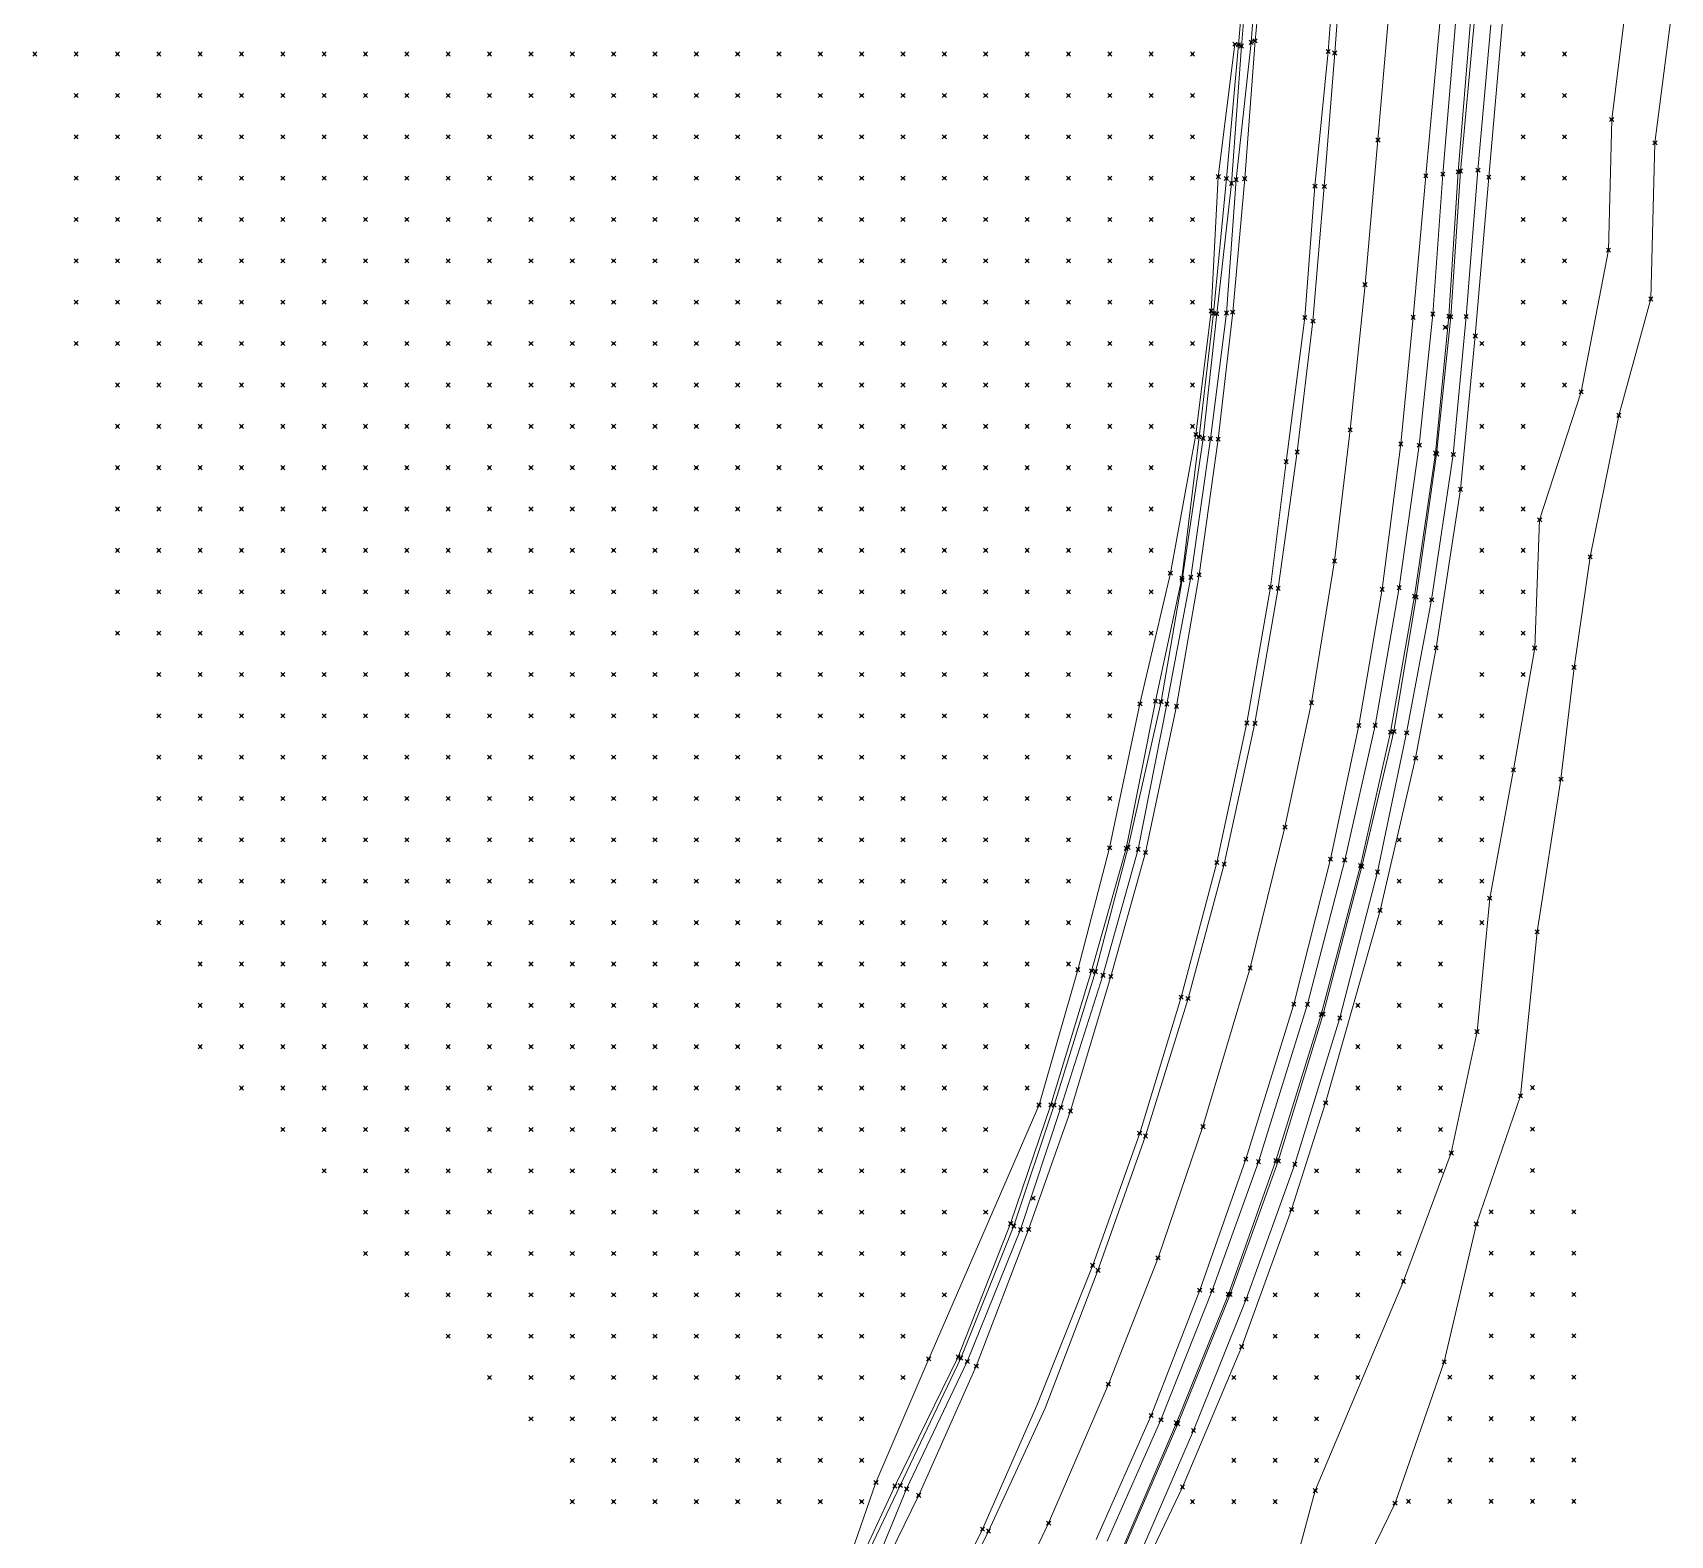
# Model space of a CAD drawing. Header units: metres. Extents: x 441556 to 446409, y 432338 to 461058.
# Drawn here: x 441638.9 to 441757.7, y 452619.6 to 452728.5 of the extents above; entities that cross this region are included whole.
import ezdxf

# ---------------------------------------------------------------- set-up
doc = ezdxf.new("R2010")
doc.units = ezdxf.units.M
doc.header["$MEASUREMENT"] = 0
doc.header["$PDMODE"] = 35
doc.header["$PDSIZE"] = 0.15
for name, color, linetype, lineweight in [('DTM-BRE-RevN_GRP_ CAROSABIL', 2, 'Continuous', 0), ('DTM-BRE-RevN_GRP_ACOSTAMENT', 2, 'Continuous', 0), ('DTM-BRE-RevN_GRP_AX', 2, 'Continuous', 0), ('DTM-BRE-RevN_GRP_PARAPET METALIC', 2, 'Continuous', 0), ('DTM-BRE-RevN_GRP_PARAPET NEW JERSEY', 2, 'Continuous', 0), ('DTM-BRE-RevN_GRP_SANT BETON JOS', 2, 'Continuous', 0), ('DTM-BRE-RevN_GRP_SANT BETON SUS', 2, 'Continuous', 0), ('DTM-BRE-RevN_GRP_TALUZ JOS', 2, 'Continuous', 0), ('DTM-BRE-RevN_GRP_TALUZ SUS', 2, 'Continuous', 0), ('DTM-BRE-RevN_GRP_ZID SPRIJIN JOS', 2, 'Continuous', 0), ('DTM-BRE-RevN_GRP_ZID SPRIJIN SUS', 2, 'Continuous', 0), ('DTM-BRE-RevN_YP_RevL', 1, 'Continuous', 0), ('DTM-NOK-RevN_bathymetry', 6, 'Continuous', 0), ('DTM-NOK-RevN_LIDAR_co_lidar', 91, 'Continuous', 0), ('DTM-NOK-RevN_RTK', 32, 'Continuous', 0)]:
    doc.layers.add(name, color=color, linetype=linetype, lineweight=lineweight)

msp = doc.modelspace()

# ---------------------------------------------------------------- linework, layer by layer
at = {"layer": 'DTM-BRE-RevN_GRP_ CAROSABIL'}
for p, q in [((441728.653, 452738.415, 359.216), (441727.601, 452727.947, 359.159)), ((441739.99, 452718.157, 359.508), (441741.054, 452729.756, 359.475)), ((441727.601, 452727.947, 359.159), (441726.851, 452717.953, 359.238)), ((441726.851, 452717.953, 359.238), (441725.983, 452708.272, 359.221)), ((441739.069, 452707.894, 359.552), (441739.99, 452718.157, 359.508)), ((441725.983, 452708.272, 359.221), (441724.927, 452699.067, 359.258)), ((441738.18, 452698.71, 359.552), (441739.069, 452707.894, 359.552)), ((441724.927, 452699.067, 359.258), (441723.549, 452689.222, 359.254)), ((441736.825, 452688.175, 359.586), (441738.18, 452698.71, 359.552)), ((441723.549, 452689.222, 359.254), (441721.898, 452679.689, 359.257)), ((441735.131, 452678.302, 359.555), (441736.825, 452688.175, 359.586)), ((441721.898, 452679.689, 359.257), (441719.663, 452669.088, 359.252)), ((441733.084, 452668.605, 359.564), (441735.131, 452678.302, 359.555)), ((441719.663, 452669.088, 359.252), (441717.147, 452660.098, 359.245)), ((441730.419, 452658.087, 359.622), (441733.084, 452668.605, 359.564)), ((441717.147, 452660.098, 359.245), (441714.222, 452650.344, 359.25)), ((441726.936, 452646.84, 359.545), (441730.419, 452658.087, 359.622)), ((441714.222, 452650.344, 359.25), (441711.179, 452641.751, 359.259)), ((441723.589, 452637.341, 359.547), (441726.936, 452646.84, 359.545)), ((441711.179, 452641.751, 359.259), (441707.381, 452631.831, 359.258)), ((441720.063, 452628.259, 359.603), (441723.589, 452637.341, 359.547)), ((441707.381, 452631.831, 359.258), (441703.202, 452622.471, 359.294)), ((441716.083, 452619.271, 359.569), (441720.063, 452628.259, 359.603)), ((441703.202, 452622.471, 359.294), (441698.784, 452613.448, 359.229))]:
    msp.add_line(p, q, dxfattribs=at)
at = {"layer": 'DTM-BRE-RevN_GRP_ACOSTAMENT'}
for p, q in [((441742.346, 452718.442, 359.585), (441743.241, 452729.37, 359.569)), ((441741.664, 452707.983, 359.6), (441742.346, 452718.442, 359.585)), ((441740.705, 452698.053, 359.578), (441741.664, 452707.983, 359.6)), ((441739.177, 452687.675, 359.6), (441740.705, 452698.053, 359.578)), ((441737.434, 452677.815, 359.604), (441739.177, 452687.675, 359.6)), ((441735.257, 452668.136, 359.619), (441737.434, 452677.815, 359.604)), ((441732.402, 452657.341, 359.621), (441735.257, 452668.136, 359.619)), ((441729.12, 452646.751, 359.627), (441732.402, 452657.341, 359.621)), ((441725.67, 452637.053, 359.602), (441729.12, 452646.751, 359.627)), ((441721.896, 452627.736, 359.584), (441725.67, 452637.053, 359.602)), ((441717.941, 452618.493, 359.583), (441721.896, 452627.736, 359.584))]:
    msp.add_line(p, q, dxfattribs=at)
at = {"layer": 'DTM-BRE-RevN_GRP_AX'}
for p, q in [((441737.37, 452730.83, 359.384), (441736.523, 452720.758, 359.431)), ((441736.523, 452720.758, 359.431), (441735.58, 452710.267, 359.41)), ((441735.58, 452710.267, 359.41), (441734.51, 452699.737, 359.447)), ((441734.51, 452699.737, 359.447), (441733.366, 452690.225, 359.463)), ((441733.366, 452690.225, 359.463), (441731.696, 452679.952, 359.505)), ((441731.696, 452679.952, 359.505), (441729.772, 452670.922, 359.518)), ((441729.772, 452670.922, 359.518), (441727.253, 452660.711, 359.5)), ((441727.253, 452660.711, 359.5), (441723.827, 452649.206, 359.499)), ((441723.827, 452649.206, 359.499), (441720.563, 452639.687, 359.456)), ((441720.563, 452639.687, 359.456), (441716.962, 452630.523, 359.463)), ((441716.962, 452630.523, 359.463), (441712.626, 452620.453, 359.437)), ((441712.626, 452620.453, 359.437), (441708.704, 452612.276, 359.436))]:
    msp.add_line(p, q, dxfattribs=at)
at = {"layer": 'DTM-BRE-RevN_GRP_PARAPET METALIC'}
for p, q in [((441741.228, 452718.278, 359.54), (441742.193, 452729.776, 359.515)), ((441740.5, 452708.137, 359.543), (441741.228, 452718.278, 359.54)), ((441739.521, 452698.63, 359.554), (441740.5, 452708.137, 359.543)), ((441738.053, 452688.293, 359.593), (441739.521, 452698.63, 359.554)), ((441736.324, 452678.305, 359.568), (441738.053, 452688.293, 359.593)), ((441734.106, 452668.537, 359.584), (441736.324, 452678.305, 359.568)), ((441731.414, 452658.078, 359.643), (441734.106, 452668.537, 359.584)), ((441727.86, 452646.662, 359.587), (441731.414, 452658.078, 359.643)), ((441724.489, 452637.32, 359.547), (441727.86, 452646.662, 359.587)), ((441720.779, 452627.95, 359.594), (441724.489, 452637.32, 359.547)), ((441716.867, 452619.139, 359.561), (441720.779, 452627.95, 359.594))]:
    msp.add_line(p, q, dxfattribs=at)
at = {"layer": 'DTM-BRE-RevN_GRP_PARAPET NEW JERSEY'}
for p, q in [((441733.662, 452736.909, 359.354), (441732.909, 452727.178, 359.362)), ((441733.382, 452727.069, 359.354), (441734.091, 452736.802, 359.37)), ((441732.909, 452727.178, 359.362), (441731.951, 452717.405, 359.36)), ((441732.627, 452717.387, 359.397), (441733.382, 452727.069, 359.354)), ((441731.951, 452717.405, 359.36), (441731.217, 452707.886, 359.241)), ((441731.807, 452707.614, 359.276), (441732.627, 452717.387, 359.397)), ((441731.217, 452707.886, 359.241), (441729.856, 452697.428, 359.221)), ((441730.657, 452698.132, 359.458), (441731.807, 452707.614, 359.276)), ((441729.856, 452697.428, 359.221), (441728.735, 452688.331, 359.405)), ((441729.286, 452688.245, 359.433), (441730.657, 452698.132, 359.458)), ((441728.735, 452688.331, 359.405), (441727.007, 452678.48, 359.428)), ((441727.597, 452678.454, 359.419), (441729.286, 452688.245, 359.433)), ((441727.007, 452678.48, 359.428), (441724.837, 452668.355, 359.416)), ((441725.361, 452668.242, 359.413), (441727.597, 452678.454, 359.419)), ((441724.837, 452668.355, 359.416), (441722.246, 452658.596, 359.363)), ((441722.744, 452658.503, 359.409), (441725.361, 452668.242, 359.413)), ((441722.246, 452658.596, 359.363), (441719.234, 452648.738, 359.366)), ((441719.66, 452648.531, 359.387), (441722.744, 452658.503, 359.409)), ((441719.234, 452648.738, 359.366), (441715.823, 452639.15, 359.396)), ((441716.208, 452638.782, 359.297), (441719.66, 452648.531, 359.387)), ((441707.834, 452620.021, 359.582), (441703.214, 452610.677, 359.35)), ((441703.641, 452610.434, 359.358), (441708.26, 452619.878, 359.447))]:
    msp.add_line(p, q, dxfattribs=at)
at = {"layer": 'DTM-BRE-RevN_GRP_SANT BETON JOS'}
for p, q in [((441727.559, 452738.42, 358.858), (441726.61, 452727.572, 358.898)), ((441726.61, 452727.572, 358.898), (441725.896, 452717.608, 358.96)), ((441725.896, 452717.608, 358.96), (441724.823, 452708.15, 358.966)), ((441724.823, 452708.15, 358.966), (441723.842, 452699.118, 358.933)), ((441723.842, 452699.118, 358.933), (441722.314, 452688.861, 358.899)), ((441722.314, 452688.861, 358.899), (441720.782, 452680.026, 358.963)), ((441720.782, 452680.026, 358.963), (441718.395, 452669.465, 358.965)), ((441718.395, 452669.465, 358.965), (441716.035, 452660.444, 358.967)), ((441716.035, 452660.444, 358.967), (441713.029, 452650.767, 358.978)), ((441713.029, 452650.767, 358.978), (441710.109, 452642, 359.016)), ((441710.109, 452642, 359.016), (441706.253, 452632.425, 359.013)), ((441706.253, 452632.425, 359.013), (441701.865, 452623.18, 359.007)), ((441701.865, 452623.18, 359.007), (441697.27, 452613.586, 358.926))]:
    msp.add_line(p, q, dxfattribs=at)
at = {"layer": 'DTM-BRE-RevN_GRP_SANT BETON SUS'}
for p, q in [((441726.398, 452727.663, 359.04), (441727.379, 452738.576, 359.01)), ((441727.316, 452727.833, 359.127), (441728.164, 452738.507, 359.113)), ((441725.524, 452717.958, 359.046), (441726.398, 452727.663, 359.04)), ((441726.235, 452717.879, 359.102), (441727.316, 452727.833, 359.127)), ((441724.584, 452708.2, 359.151), (441725.524, 452717.958, 359.046)), ((441725.531, 452708.208, 359.112), (441726.235, 452717.879, 359.102)), ((441723.539, 452699.228, 359.109), (441724.584, 452708.2, 359.151)), ((441724.361, 452699.093, 359.183), (441725.531, 452708.208, 359.112)), ((441722.296, 452688.974, 359.06), (441723.539, 452699.228, 359.109)), ((441722.938, 452689.041, 359.081), (441724.361, 452699.093, 359.183)), ((441720.384, 452680.056, 359.09), (441722.296, 452688.974, 359.06)), ((441721.207, 452679.854, 359.099), (441722.938, 452689.041, 359.081)), ((441718.254, 452669.385, 359.056), (441720.384, 452680.056, 359.09)), ((441719.12, 452669.319, 359.126), (441721.207, 452679.854, 359.099)), ((441715.75, 452660.498, 359.025), (441718.254, 452669.385, 359.056)), ((441716.571, 452660.176, 359.119), (441719.12, 452669.319, 359.126)), ((441712.791, 452650.784, 359.085), (441715.75, 452660.498, 359.025)), ((441713.521, 452650.589, 359.107), (441716.571, 452660.176, 359.119)), ((441709.87, 452642.173, 359.072), (441712.791, 452650.784, 359.085)), ((441710.597, 452641.739, 359.114), (441713.521, 452650.589, 359.107)), ((441706.067, 452632.503, 359.116), (441709.87, 452642.173, 359.072)), ((441706.729, 452632.172, 359.136), (441710.597, 452641.739, 359.114)), ((441701.465, 452623.142, 359.142), (441706.067, 452632.503, 359.116)), ((441702.325, 452622.928, 359.157), (441706.729, 452632.172, 359.136)), ((441697.175, 452613.929, 359.089), (441701.465, 452623.142, 359.142)), ((441698.427, 452613.464, 359.162), (441702.325, 452622.928, 359.157))]:
    msp.add_line(p, q, dxfattribs=at)
at = {"layer": 'DTM-BRE-RevN_GRP_TALUZ JOS'}
for p, q in [((441756.614, 452720.55, 352.136), (441757.725, 452729.151, 351.974)), ((441726.146, 452727.702, 359.1), (441724.935, 452718.093, 359.231)), ((441756.312, 452709.225, 352.233), (441756.614, 452720.55, 352.136)), ((441724.935, 452718.093, 359.231), (441724.414, 452708.353, 359.187)), ((441753.993, 452700.788, 352.056), (441756.312, 452709.225, 352.233)), ((441724.414, 452708.353, 359.187), (441723.308, 452699.399, 359.262)), ((441751.917, 452690.533, 352.124), (441753.993, 452700.788, 352.056)), ((441723.308, 452699.399, 359.262), (441721.458, 452689.348, 359.288)), ((441750.745, 452682.511, 352.19), (441751.917, 452690.533, 352.124)), ((441721.458, 452689.348, 359.288), (441719.252, 452679.87, 359.191)), ((441749.796, 452674.398, 352.032), (441750.745, 452682.511, 352.19)), ((441719.252, 452679.87, 359.191), (441717.053, 452669.428, 359.281)), ((441748.066, 452663.339, 352.155), (441749.796, 452674.398, 352.032)), ((441717.053, 452669.428, 359.281), (441714.752, 452660.588, 359.3)), ((441746.86, 452651.439, 352.122), (441748.066, 452663.339, 352.155)), ((441714.752, 452660.588, 359.3), (441711.931, 452650.776, 359.114)), ((441711.931, 452650.776, 359.114), (441703.926, 452632.363, 359.113)), ((441743.66, 452642.149, 352.158), (441746.86, 452651.439, 352.122)), ((441741.32, 452632.143, 352.07), (441743.66, 452642.149, 352.158)), ((441703.926, 452632.363, 359.113), (441700.104, 452623.401, 359.25)), ((441737.759, 452621.896, 352.065), (441741.32, 452632.143, 352.07)), ((441700.104, 452623.401, 359.25), (441696.715, 452613.723, 359.07)), ((441733.164, 452612.488, 352.065), (441737.759, 452621.896, 352.065))]:
    msp.add_line(p, q, dxfattribs=at)
at = {"layer": 'DTM-BRE-RevN_GRP_TALUZ SUS'}
for p, q in [((441753.477, 452722.246, 354.398), (441754.609, 452731.313, 354.83)), ((441753.246, 452712.76, 354.71), (441753.477, 452722.246, 354.398)), ((441751.262, 452702.496, 354.81), (441753.246, 452712.76, 354.71)), ((441748.251, 452693.215, 354.944), (441751.262, 452702.496, 354.81)), ((441747.89, 452683.918, 355.003), (441748.251, 452693.215, 354.944)), ((441746.348, 452675.086, 355.02), (441747.89, 452683.918, 355.003)), ((441744.629, 452665.776, 355.033), (441746.348, 452675.086, 355.02)), ((441743.707, 452656.093, 354.924), (441744.629, 452665.776, 355.033)), ((441741.842, 452647.294, 354.923), (441743.707, 452656.093, 354.924)), ((441738.368, 452637.992, 354.972), (441741.842, 452647.294, 354.923)), ((441731.973, 452622.807, 354.929), (441738.368, 452637.992, 354.972)), ((441729.297, 452612.9, 354.85), (441731.973, 452622.807, 354.929))]:
    msp.add_line(p, q, dxfattribs=at)
at = {"layer": 'DTM-BRE-RevN_GRP_ZID SPRIJIN JOS'}
for p, q in [((441744.566, 452718.059, 355.102), (441745.604, 452729.931, 355.081)), ((441743.582, 452706.544, 355.195), (441744.566, 452718.059, 355.102)), ((441742.514, 452695.421, 355.299), (441743.582, 452706.544, 355.195)), ((441740.743, 452683.928, 355.267), (441742.514, 452695.421, 355.299)), ((441739.254, 452675.932, 355.303), (441740.743, 452683.928, 355.267)), ((441736.67, 452664.887, 355.311), (441739.254, 452675.932, 355.303)), ((441732.726, 452650.935, 355.268), (441736.67, 452664.887, 355.311)), ((441730.259, 452643.198, 355.275), (441732.726, 452650.935, 355.268)), ((441726.635, 452633.253, 355.243), (441730.259, 452643.198, 355.275)), ((441722.338, 452623.068, 355.28), (441726.635, 452633.253, 355.243)), ((441716.773, 452611.419, 355.291), (441722.338, 452623.068, 355.28))]:
    msp.add_line(p, q, dxfattribs=at)
at = {"layer": 'DTM-BRE-RevN_GRP_ZID SPRIJIN SUS'}
for p, q in [((441742.512, 452718.507, 359.353), (441743.509, 452729.236, 359.264)), ((441744.702, 452729.117, 359.288), (441743.777, 452718.561, 359.353)), ((441741.811, 452707.934, 359.43), (441742.512, 452718.507, 359.353)), ((441743.777, 452718.561, 359.353), (441742.921, 452707.955, 359.426)), ((441740.777, 452697.98, 359.472), (441741.811, 452707.934, 359.43)), ((441742.921, 452707.955, 359.426), (441741.985, 452697.951, 359.471)), ((441739.296, 452687.598, 359.498), (441740.777, 452697.98, 359.472)), ((441741.985, 452697.951, 359.471), (441740.416, 452687.415, 359.511)), ((441737.679, 452677.857, 359.534), (441739.296, 452687.598, 359.498)), ((441740.416, 452687.415, 359.511), (441738.601, 452677.757, 359.527)), ((441735.346, 452668.067, 359.501), (441737.679, 452677.857, 359.534)), ((441738.601, 452677.757, 359.527), (441736.487, 452667.676, 359.519)), ((441732.534, 452657.362, 359.531), (441735.346, 452668.067, 359.501)), ((441736.487, 452667.676, 359.519), (441733.754, 452657.084, 359.519)), ((441729.292, 452646.698, 359.521), (441732.534, 452657.362, 359.531)), ((441733.754, 452657.084, 359.519), (441730.488, 452646.473, 359.524)), ((441725.794, 452637.034, 359.521), (441729.292, 452646.698, 359.521)), ((441730.488, 452646.473, 359.524), (441726.961, 452636.689, 359.517)), ((441722.004, 452627.663, 359.499), (441725.794, 452637.034, 359.521)), ((441726.961, 452636.689, 359.517), (441723.14, 452627.165, 359.497)), ((441718.032, 452618.49, 359.487), (441722.004, 452627.663, 359.499)), ((441723.14, 452627.165, 359.497), (441719.122, 452617.886, 359.479))]:
    msp.add_line(p, q, dxfattribs=at)
at = {"layer": 'DTM-BRE-RevN_YP_RevL'}
for p, q in [((441715.823, 452639.15, 359.396), (441711.766, 452628.973, 359.494)), ((441712.388, 452628.782, 359.375), (441716.208, 452638.782, 359.297)), ((441711.766, 452628.973, 359.494), (441707.834, 452620.021, 359.582)), ((441708.26, 452619.878, 359.447), (441712.388, 452628.782, 359.375))]:
    msp.add_line(p, q, dxfattribs=at)
at = {"layer": 'DTM-NOK-RevN_bathymetry'}
for p in [(441747.731, 452652.027, 352.492), (441747.731, 452649.028, 352.309), (441747.731, 452646.028, 352.114), (441744.731, 452643.029, 352.451), (441747.731, 452643.029, 351.885), (441750.73, 452643.029, 351.234), (441744.731, 452640.03, 352.23), (441747.731, 452640.03, 351.652), (441750.73, 452640.03, 351.002), (441744.731, 452637.03, 351.952), (441747.731, 452637.03, 351.384), (441750.73, 452637.03, 350.777), (441744.731, 452634.031, 351.758), (441747.731, 452634.031, 351.064), (441750.73, 452634.031, 350.398), (441741.732, 452631.032, 352.326), (441744.731, 452631.032, 351.548), (441747.731, 452631.032, 350.832), (441750.73, 452631.032, 350.255), (441741.732, 452628.032, 351.676), (441744.731, 452628.032, 351.133), (441747.731, 452628.032, 350.598), (441750.73, 452628.032, 350.216), (441741.732, 452625.033, 351.402), (441744.731, 452625.033, 350.888), (441747.731, 452625.033, 350.434), (441750.73, 452625.033, 350.181), (441738.732, 452622.034, 351.738), (441741.732, 452622.034, 351.165), (441744.731, 452622.034, 350.651), (441747.731, 452622.034, 350.291), (441750.73, 452622.034, 350.025)]:
    msp.add_point(p, dxfattribs=at)
at = {"layer": 'DTM-NOK-RevN_LIDAR_co_lidar'}
for p in [(441639.079, 452726.988, 449.996), (441642.079, 452726.988, 447.144), (441645.078, 452726.988, 444.208), (441648.078, 452726.988, 441.384), (441651.077, 452726.988, 438.572), (441654.076, 452726.988, 435.523), (441657.076, 452726.988, 432.398), (441660.075, 452726.988, 429.629), (441663.074, 452726.988, 426.857), (441666.074, 452726.988, 424.159), (441669.073, 452726.988, 422.014), (441672.072, 452726.988, 419.344), (441675.072, 452726.988, 415.341), (441678.071, 452726.988, 411.075), (441681.07, 452726.988, 408.886), (441684.07, 452726.988, 405.855), (441687.069, 452726.988, 402.547), (441690.068, 452726.988, 399.675), (441693.068, 452726.988, 396.808), (441696.067, 452726.988, 393.394), (441699.066, 452726.988, 389.997), (441702.066, 452726.988, 387.098), (441705.065, 452726.988, 384.145), (441708.064, 452726.988, 381.04), (441711.064, 452726.988, 377.758), (441714.063, 452726.988, 374.073), (441717.062, 452726.988, 370.324), (441720.062, 452726.988, 366.793), (441723.061, 452726.988, 362.905), (441747.056, 452726.988, 355.209), (441750.055, 452726.988, 354.829), (441642.079, 452723.989, 447.021), (441645.078, 452723.989, 444.124), (441648.078, 452723.989, 441.347), (441651.077, 452723.989, 438.698), (441654.076, 452723.989, 436.247), (441657.076, 452723.989, 433.586), (441660.075, 452723.989, 430.855), (441663.074, 452723.989, 427.989), (441666.074, 452723.989, 425.322), (441669.073, 452723.989, 423.236), (441672.072, 452723.989, 420.385), (441675.072, 452723.989, 416.374), (441678.071, 452723.989, 412.228), (441681.07, 452723.989, 409.735), (441684.07, 452723.989, 406.924), (441687.069, 452723.989, 403.488), (441690.068, 452723.989, 400.708), (441693.068, 452723.989, 397.569), (441696.067, 452723.989, 393.787), (441699.066, 452723.989, 390.142), (441702.066, 452723.989, 386.939), (441705.065, 452723.989, 384.063), (441708.064, 452723.989, 381.349), (441711.064, 452723.989, 378.563), (441714.063, 452723.989, 375.262), (441717.062, 452723.989, 371.914), (441720.062, 452723.989, 367.996), (441723.061, 452723.989, 362.843), (441747.056, 452723.989, 355.114), (441750.055, 452723.989, 354.828), (441642.079, 452720.989, 446.948), (441645.078, 452720.989, 443.714), (441648.078, 452720.989, 440.952), (441651.077, 452720.989, 438.529), (441654.076, 452720.989, 436.217), (441657.076, 452720.989, 433.95), (441660.075, 452720.989, 431.032), (441663.074, 452720.989, 428.025), (441666.074, 452720.989, 425.84), (441669.073, 452720.989, 423.552), (441672.072, 452720.989, 420.945), (441675.072, 452720.989, 418.273), (441678.071, 452720.989, 413.809), (441681.07, 452720.989, 410.691), (441684.07, 452720.989, 408.231), (441687.069, 452720.989, 404.887), (441690.068, 452720.989, 402.01), (441693.068, 452720.989, 398.366), (441696.067, 452720.989, 394.343), (441699.066, 452720.989, 390.786), (441702.066, 452720.989, 387.25), (441705.065, 452720.989, 384.272), (441708.064, 452720.989, 381.314), (441711.064, 452720.989, 378.772), (441714.063, 452720.989, 375.987), (441717.062, 452720.989, 373.11), (441720.062, 452720.989, 369.166), (441723.061, 452720.989, 363.312), (441747.056, 452720.989, 355.078), (441750.055, 452720.989, 354.851), (441642.079, 452717.99, 446.651), (441645.078, 452717.99, 443.119), (441648.078, 452717.99, 440.365), (441651.077, 452717.99, 437.982), (441654.076, 452717.99, 435.575), (441657.076, 452717.99, 432.88), (441660.075, 452717.99, 429.699), (441663.074, 452717.99, 427.162), (441666.074, 452717.99, 425.53), (441669.073, 452717.99, 423.223), (441672.072, 452717.99, 420.693), (441675.072, 452717.99, 418.613), (441678.071, 452717.99, 414.405), (441681.07, 452717.99, 411.365), (441684.07, 452717.99, 409.099), (441687.069, 452717.99, 406.192), (441690.068, 452717.99, 402.873), (441693.068, 452717.99, 399.275), (441696.067, 452717.99, 395.35), (441699.066, 452717.99, 391.886), (441702.066, 452717.99, 388.132), (441705.065, 452717.99, 384.863), (441708.064, 452717.99, 381.464), (441711.064, 452717.99, 378.887), (441714.063, 452717.99, 376.159), (441717.062, 452717.99, 373.157), (441720.062, 452717.99, 369.524), (441723.061, 452717.99, 363.662), (441747.056, 452717.99, 355.074), (441750.055, 452717.99, 354.865), (441642.079, 452714.991, 445.715), (441645.078, 452714.991, 442.628), (441648.078, 452714.991, 439.768), (441651.077, 452714.991, 437.088), (441654.076, 452714.991, 434.586), (441657.076, 452714.991, 431.596), (441660.075, 452714.991, 428.572), (441663.074, 452714.991, 426.422), (441666.074, 452714.991, 424.787), (441669.073, 452714.991, 422.546), (441672.072, 452714.991, 419.985), (441675.072, 452714.991, 417.954), (441678.071, 452714.991, 413.792), (441681.07, 452714.991, 410.911), (441684.07, 452714.991, 408.766), (441687.069, 452714.991, 406.009), (441690.068, 452714.991, 403.075), (441693.068, 452714.991, 400.198), (441696.067, 452714.991, 396.68), (441699.066, 452714.991, 392.885), (441702.066, 452714.991, 389.482), (441705.065, 452714.991, 385.669), (441708.064, 452714.991, 382.295), (441711.064, 452714.991, 379.76), (441714.063, 452714.991, 376.906), (441717.062, 452714.991, 374.01), (441720.062, 452714.991, 370.648), (441723.061, 452714.991, 364.174), (441747.056, 452714.991, 355.084), (441750.055, 452714.991, 354.896), (441642.079, 452711.991, 444.723), (441645.078, 452711.991, 442.163), (441648.078, 452711.991, 439.099), (441651.077, 452711.991, 435.956), (441654.076, 452711.991, 433.606), (441657.076, 452711.991, 431.1), (441660.075, 452711.991, 428.336), (441663.074, 452711.991, 426.122), (441666.074, 452711.991, 423.701), (441669.073, 452711.991, 420.73), (441672.072, 452711.991, 418.175), (441675.072, 452711.991, 415.621), (441678.071, 452711.991, 413.243), (441681.07, 452711.991, 410.085), (441684.07, 452711.991, 407.611), (441687.069, 452711.991, 405.388), (441690.068, 452711.991, 402.494), (441693.068, 452711.991, 399.68), (441696.067, 452711.991, 396.999), (441699.066, 452711.991, 393.781), (441702.066, 452711.991, 390.365), (441705.065, 452711.991, 386.83), (441708.064, 452711.991, 383.486), (441711.064, 452711.991, 380.793), (441714.063, 452711.991, 377.955), (441717.062, 452711.991, 375.152), (441720.062, 452711.991, 372.202), (441723.061, 452711.991, 365.061), (441747.056, 452711.991, 355.049), (441750.055, 452711.991, 354.91), (441642.079, 452708.992, 444.276), (441645.078, 452708.992, 441.302), (441648.078, 452708.992, 438.398), (441651.077, 452708.992, 435.344), (441654.076, 452708.992, 432.537), (441657.076, 452708.992, 430.061), (441660.075, 452708.992, 427.324), (441663.074, 452708.992, 424.961), (441666.074, 452708.992, 422.67), (441669.073, 452708.992, 419.814), (441672.072, 452708.992, 417.546), (441675.072, 452708.992, 414.783), (441678.071, 452708.992, 411.962), (441681.07, 452708.992, 409.023), (441684.07, 452708.992, 406.517), (441687.069, 452708.992, 404.229), (441690.068, 452708.992, 401.46), (441693.068, 452708.992, 398.405), (441696.067, 452708.992, 395.768), (441699.066, 452708.992, 393.455), (441702.066, 452708.992, 390.373), (441705.065, 452708.992, 386.875), (441708.064, 452708.992, 384.104), (441711.064, 452708.992, 381.575), (441714.063, 452708.992, 378.793), (441717.062, 452708.992, 375.912), (441720.062, 452708.992, 372.805), (441723.061, 452708.992, 365.289), (441747.056, 452708.992, 355.062), (441750.055, 452708.992, 354.925), (441642.079, 452705.992, 444.707), (441645.078, 452705.992, 441.025), (441648.078, 452705.992, 438.062), (441651.077, 452705.992, 434.967), (441654.076, 452705.992, 432.005), (441657.076, 452705.992, 429.721), (441660.075, 452705.992, 427.239), (441663.074, 452705.992, 424.552), (441666.074, 452705.992, 421.74), (441669.073, 452705.992, 419.061), (441672.072, 452705.992, 417.093), (441675.072, 452705.992, 413.901), (441678.071, 452705.992, 411.396), (441681.07, 452705.992, 408.947), (441684.07, 452705.992, 405.617), (441687.069, 452705.992, 403.108), (441690.068, 452705.992, 400.25), (441693.068, 452705.992, 397.501), (441696.067, 452705.992, 394.72), (441699.066, 452705.992, 392.499), (441702.066, 452705.992, 389.525), (441705.065, 452705.992, 386.408), (441708.064, 452705.992, 383.521), (441711.064, 452705.992, 381.007), (441714.063, 452705.992, 378.353), (441717.062, 452705.992, 375.46), (441720.062, 452705.992, 371.367), (441723.061, 452705.992, 364.056), (441744.057, 452705.992, 355.649), (441747.056, 452705.992, 355.09), (441750.055, 452705.992, 354.947), (441645.078, 452702.993, 441.255), (441648.078, 452702.993, 437.943), (441651.077, 452702.993, 434.678), (441654.076, 452702.993, 431.6), (441657.076, 452702.993, 429.293), (441660.075, 452702.993, 426.916), (441663.074, 452702.993, 424.447), (441666.074, 452702.993, 421.783), (441669.073, 452702.993, 418.821), (441672.072, 452702.993, 416.621), (441675.072, 452702.993, 413.837), (441678.071, 452702.993, 411.925), (441681.07, 452702.993, 409.07), (441684.07, 452702.993, 404.939), (441687.069, 452702.993, 402.202), (441690.068, 452702.993, 399.826), (441693.068, 452702.993, 396.537), (441696.067, 452702.993, 393.546), (441699.066, 452702.993, 390.861), (441702.066, 452702.993, 388.367), (441705.065, 452702.993, 385.612), (441708.064, 452702.993, 382.728), (441711.064, 452702.993, 380.007), (441714.063, 452702.993, 377.527), (441717.062, 452702.993, 374.884), (441720.062, 452702.993, 369.943), (441723.061, 452702.993, 363.037), (441744.057, 452702.993, 355.688), (441747.056, 452702.993, 355.085), (441750.055, 452702.993, 354.927), (441645.078, 452699.994, 442.95), (441648.078, 452699.994, 439.042), (441651.077, 452699.994, 435.132), (441654.076, 452699.994, 431.877), (441657.076, 452699.994, 429.707), (441660.075, 452699.994, 427.224), (441663.074, 452699.994, 424.291), (441666.074, 452699.994, 422.059), (441669.073, 452699.994, 419.952), (441672.072, 452699.994, 417.111), (441675.072, 452699.994, 414.018), (441678.071, 452699.994, 412.107), (441681.07, 452699.994, 408.878), (441684.07, 452699.994, 404.644), (441687.069, 452699.994, 402.083), (441690.068, 452699.994, 399.327), (441693.068, 452699.994, 396.644), (441696.067, 452699.994, 393.362), (441699.066, 452699.994, 390.224), (441702.066, 452699.994, 387.703), (441705.065, 452699.994, 384.762), (441708.064, 452699.994, 381.847), (441711.064, 452699.994, 378.77), (441714.063, 452699.994, 375.987), (441717.062, 452699.994, 373.339), (441720.062, 452699.994, 367.015), (441723.061, 452699.994, 361.028), (441744.057, 452699.994, 355.523), (441747.056, 452699.994, 355.109), (441645.078, 452696.994, 444.481), (441648.078, 452696.994, 440.103), (441651.077, 452696.994, 436.105), (441654.076, 452696.994, 432.86), (441657.076, 452696.994, 430.31), (441660.075, 452696.994, 427.826), (441663.074, 452696.994, 425.263), (441666.074, 452696.994, 423.095), (441669.073, 452696.994, 420.772), (441672.072, 452696.994, 417.795), (441675.072, 452696.994, 414.964), (441678.071, 452696.994, 412.357), (441681.07, 452696.994, 408.127), (441684.07, 452696.994, 404.803), (441687.069, 452696.994, 401.797), (441690.068, 452696.994, 399.141), (441693.068, 452696.994, 396.534), (441696.067, 452696.994, 393.107), (441699.066, 452696.994, 390.026), (441702.066, 452696.994, 387.05), (441705.065, 452696.994, 384.132), (441708.064, 452696.994, 381.274), (441711.064, 452696.994, 377.916), (441714.063, 452696.994, 374.623), (441717.062, 452696.994, 371.845), (441720.062, 452696.994, 366.56), (441744.057, 452696.994, 355.449), (441747.056, 452696.994, 355.098), (441645.078, 452693.995, 444.702), (441648.078, 452693.995, 441.092), (441651.077, 452693.995, 436.349), (441654.076, 452693.995, 433.311), (441657.076, 452693.995, 431.19), (441660.075, 452693.995, 428.947), (441663.074, 452693.995, 426.794), (441666.074, 452693.995, 424.212), (441669.073, 452693.995, 421.476), (441672.072, 452693.995, 418.656), (441675.072, 452693.995, 416.108), (441678.071, 452693.995, 413.324), (441681.07, 452693.995, 409.014), (441684.07, 452693.995, 405.883), (441687.069, 452693.995, 401.196), (441690.068, 452693.995, 399.168), (441693.068, 452693.995, 396.25), (441696.067, 452693.995, 393.126), (441699.066, 452693.995, 390.14), (441702.066, 452693.995, 387.088), (441705.065, 452693.995, 383.805), (441708.064, 452693.995, 380.883), (441711.064, 452693.995, 377.765), (441714.063, 452693.995, 374.581), (441717.062, 452693.995, 371.715), (441720.062, 452693.995, 365.398), (441744.057, 452693.995, 355.348), (441747.056, 452693.995, 354.987), (441645.078, 452690.996, 445.264), (441648.078, 452690.996, 440.803), (441651.077, 452690.996, 437.11), (441654.076, 452690.996, 434.292), (441657.076, 452690.996, 431.955), (441660.075, 452690.996, 430.091), (441663.074, 452690.996, 428.035), (441666.074, 452690.996, 425.504), (441669.073, 452690.996, 422.882), (441672.072, 452690.996, 419.811), (441675.072, 452690.996, 416.971), (441678.071, 452690.996, 413.159), (441681.07, 452690.996, 408.893), (441684.07, 452690.996, 405.693), (441687.069, 452690.996, 401.723), (441690.068, 452690.996, 398.734), (441693.068, 452690.996, 396.168), (441696.067, 452690.996, 392.747), (441699.066, 452690.996, 389.87), (441702.066, 452690.996, 386.927), (441705.065, 452690.996, 384.214), (441708.064, 452690.996, 381.37), (441711.064, 452690.996, 378.369), (441714.063, 452690.996, 375.293), (441717.062, 452690.996, 371.619), (441720.062, 452690.996, 364.201), (441744.057, 452690.996, 355.224), (441747.056, 452690.996, 354.865), (441645.078, 452687.996, 444.706), (441648.078, 452687.996, 440.933), (441651.077, 452687.996, 437.895), (441654.076, 452687.996, 435.061), (441657.076, 452687.996, 432.719), (441660.075, 452687.996, 430.541), (441663.074, 452687.996, 428.239), (441666.074, 452687.996, 425.935), (441669.073, 452687.996, 423.526), (441672.072, 452687.996, 420.926), (441675.072, 452687.996, 418.083), (441678.071, 452687.996, 414.461), (441681.07, 452687.996, 409.86), (441684.07, 452687.996, 407.08), (441687.069, 452687.996, 401.32), (441690.068, 452687.996, 398.893), (441693.068, 452687.996, 396.048), (441696.067, 452687.996, 392.491), (441699.066, 452687.996, 389.582), (441702.066, 452687.996, 386.9), (441705.065, 452687.996, 384.218), (441708.064, 452687.996, 381.538), (441711.064, 452687.996, 378.478), (441714.063, 452687.996, 375.418), (441717.062, 452687.996, 368.907), (441720.062, 452687.996, 362.051), (441744.057, 452687.996, 355.175), (441747.056, 452687.996, 354.837), (441645.078, 452684.997, 445.383), (441648.078, 452684.997, 440.959), (441651.077, 452684.997, 437.843), (441654.076, 452684.997, 435.506), (441657.076, 452684.997, 433.097), (441660.075, 452684.997, 429.829), (441663.074, 452684.997, 427.005), (441666.074, 452684.997, 425.942), (441669.073, 452684.997, 424.531), (441672.072, 452684.997, 421.207), (441675.072, 452684.997, 417.97), (441678.071, 452684.997, 414.787), (441681.07, 452684.997, 409.459), (441684.07, 452684.997, 406.181), (441687.069, 452684.997, 401.518), (441690.068, 452684.997, 398.911), (441693.068, 452684.997, 396.037), (441696.067, 452684.997, 392.336), (441699.066, 452684.997, 389.769), (441702.066, 452684.997, 386.576), (441705.065, 452684.997, 383.422), (441708.064, 452684.997, 380.559), (441711.064, 452684.997, 377.544), (441714.063, 452684.997, 374.104), (441717.062, 452684.997, 367.099), (441720.062, 452684.997, 361.124), (441744.057, 452684.997, 355.158), (441747.056, 452684.997, 354.845), (441648.078, 452681.998, 444.331), (441651.077, 452681.998, 439.396), (441654.076, 452681.998, 435.811), (441657.076, 452681.998, 433.549), (441660.075, 452681.998, 429.827), (441663.074, 452681.998, 426.536), (441666.074, 452681.998, 425.687), (441669.073, 452681.998, 424.765), (441672.072, 452681.998, 422.005), (441675.072, 452681.998, 418.074), (441678.071, 452681.998, 413.875), (441681.07, 452681.998, 408.766), (441684.07, 452681.998, 404.885), (441687.069, 452681.998, 401.389), (441690.068, 452681.998, 399.203), (441693.068, 452681.998, 394.087), (441696.067, 452681.998, 390.951), (441699.066, 452681.998, 389.277), (441702.066, 452681.998, 385.829), (441705.065, 452681.998, 382.895), (441708.064, 452681.998, 380.131), (441711.064, 452681.998, 376.647), (441714.063, 452681.998, 372.258), (441717.062, 452681.998, 365.122), (441744.057, 452681.998, 355.145), (441747.056, 452681.998, 354.818), (441648.078, 452678.998, 446.104), (441651.077, 452678.998, 441.538), (441654.076, 452678.998, 436.761), (441657.076, 452678.998, 432.206), (441660.075, 452678.998, 428.218), (441663.074, 452678.998, 426.097), (441666.074, 452678.998, 425.195), (441669.073, 452678.998, 424.231), (441672.072, 452678.998, 421.939), (441675.072, 452678.998, 417.157), (441678.071, 452678.998, 411.722), (441681.07, 452678.998, 408.207), (441684.07, 452678.998, 404.464), (441687.069, 452678.998, 401.02), (441690.068, 452678.998, 396.626), (441693.068, 452678.998, 393.208), (441696.067, 452678.998, 390.6), (441699.066, 452678.998, 389.232), (441702.066, 452678.998, 385.041), (441705.065, 452678.998, 382.552), (441708.064, 452678.998, 379.815), (441711.064, 452678.998, 374.866), (441714.063, 452678.998, 369.211), (441717.062, 452678.998, 362.959), (441741.057, 452678.998, 355.362), (441744.057, 452678.998, 355.115), (441648.078, 452675.999, 447.021), (441651.077, 452675.999, 444.546), (441654.076, 452675.999, 437.611), (441657.076, 452675.999, 430.793), (441660.075, 452675.999, 426.956), (441663.074, 452675.999, 425.414), (441666.074, 452675.999, 424.559), (441669.073, 452675.999, 422.462), (441672.072, 452675.999, 418.783), (441675.072, 452675.999, 413.221), (441678.071, 452675.999, 410.646), (441681.07, 452675.999, 409.759), (441684.07, 452675.999, 404.579), (441687.069, 452675.999, 401.922), (441690.068, 452675.999, 396.893), (441693.068, 452675.999, 392.448), (441696.067, 452675.999, 390.669), (441699.066, 452675.999, 387.934), (441702.066, 452675.999, 384.388), (441705.065, 452675.999, 382.066), (441708.064, 452675.999, 379.541), (441711.064, 452675.999, 373.232), (441714.063, 452675.999, 366.905), (441717.062, 452675.999, 361.698), (441741.057, 452675.999, 355.236), (441744.057, 452675.999, 355.037), (441648.078, 452673, 447.152), (441651.077, 452673, 444.126), (441654.076, 452673, 437.19), (441657.076, 452673, 428.396), (441660.075, 452673, 423.529), (441663.074, 452673, 422.885), (441666.074, 452673, 421.973), (441669.073, 452673, 419.197), (441672.072, 452673, 414.674), (441675.072, 452673, 411.253), (441678.071, 452673, 410.817), (441681.07, 452673, 410.213), (441684.07, 452673, 405.12), (441687.069, 452673, 402.121), (441690.068, 452673, 398.904), (441693.068, 452673, 393.566), (441696.067, 452673, 390.268), (441699.066, 452673, 387.085), (441702.066, 452673, 384.215), (441705.065, 452673, 381.55), (441708.064, 452673, 378.616), (441711.064, 452673, 372.361), (441714.063, 452673, 364.998), (441717.062, 452673, 360.559), (441741.057, 452673, 355.204), (441744.057, 452673, 354.957), (441648.078, 452670, 445.625), (441651.077, 452670, 440.635), (441654.076, 452670, 434.859), (441657.076, 452670, 426.165), (441660.075, 452670, 420.702), (441663.074, 452670, 420.365), (441666.074, 452670, 419.398), (441669.073, 452670, 416.805), (441672.072, 452670, 412.422), (441675.072, 452670, 410.195), (441678.071, 452670, 408.575), (441681.07, 452670, 407.801), (441684.07, 452670, 405.035), (441687.069, 452670, 401.402), (441690.068, 452670, 399.601), (441693.068, 452670, 396.027), (441696.067, 452670, 390.432), (441699.066, 452670, 386.597), (441702.066, 452670, 383.857), (441705.065, 452670, 379.989), (441708.064, 452670, 375.735), (441711.064, 452670, 370.724), (441714.063, 452670, 363.536), (441738.058, 452670, 355.645), (441741.057, 452670, 355.178), (441744.057, 452670, 354.867), (441648.078, 452667.001, 443.574), (441651.077, 452667.001, 437.347), (441654.076, 452667.001, 431.42), (441657.076, 452667.001, 425.294), (441660.075, 452667.001, 420.211), (441663.074, 452667.001, 417.939), (441666.074, 452667.001, 416.661), (441669.073, 452667.001, 414.273), (441672.072, 452667.001, 410.55), (441675.072, 452667.001, 408.162), (441678.071, 452667.001, 405.879), (441681.07, 452667.001, 405.326), (441684.07, 452667.001, 404.406), (441687.069, 452667.001, 401.786), (441690.068, 452667.001, 399.201), (441693.068, 452667.001, 396.543), (441696.067, 452667.001, 389.4), (441699.066, 452667.001, 385.395), (441702.066, 452667.001, 381.74), (441705.065, 452667.001, 376.633), (441708.064, 452667.001, 372.272), (441711.064, 452667.001, 368.214), (441714.063, 452667.001, 362.336), (441738.058, 452667.001, 355.414), (441741.057, 452667.001, 355.156), (441744.057, 452667.001, 354.746), (441648.078, 452664.002, 442.404), (441651.077, 452664.002, 436.051), (441654.076, 452664.002, 429.415), (441657.076, 452664.002, 424.452), (441660.075, 452664.002, 419.956), (441663.074, 452664.002, 416.928), (441666.074, 452664.002, 415.503), (441669.073, 452664.002, 412.924), (441672.072, 452664.002, 409.557), (441675.072, 452664.002, 406.456), (441678.071, 452664.002, 404.504), (441681.07, 452664.002, 403.99), (441684.07, 452664.002, 403.54), (441687.069, 452664.002, 402.244), (441690.068, 452664.002, 399.485), (441693.068, 452664.002, 396.659), (441696.067, 452664.002, 388.319), (441699.066, 452664.002, 384.618), (441702.066, 452664.002, 379.015), (441705.065, 452664.002, 373.031), (441708.064, 452664.002, 369.418), (441711.064, 452664.002, 366.035), (441714.063, 452664.002, 361.407), (441738.058, 452664.002, 355.31), (441741.057, 452664.002, 355.141), (441744.057, 452664.002, 354.689), (441651.077, 452661.002, 435.482), (441654.076, 452661.002, 428.299), (441657.076, 452661.002, 422.649), (441660.075, 452661.002, 418.954), (441663.074, 452661.002, 417.205), (441666.074, 452661.002, 415.785), (441669.073, 452661.002, 412.74), (441672.072, 452661.002, 408.904), (441675.072, 452661.002, 405.423), (441678.071, 452661.002, 403.772), (441681.07, 452661.002, 403.146), (441684.07, 452661.002, 402.607), (441687.069, 452661.002, 401.514), (441690.068, 452661.002, 399.792), (441693.068, 452661.002, 397.053), (441696.067, 452661.002, 389.725), (441699.066, 452661.002, 382.37), (441702.066, 452661.002, 374.911), (441705.065, 452661.002, 369.702), (441708.064, 452661.002, 366.724), (441711.064, 452661.002, 364.184), (441714.063, 452661.002, 360.752), (441738.058, 452661.002, 355.243), (441741.057, 452661.002, 355.12), (441651.077, 452658.003, 435.118), (441654.076, 452658.003, 427.601), (441657.076, 452658.003, 421.828), (441660.075, 452658.003, 418.523), (441663.074, 452658.003, 417.022), (441666.074, 452658.003, 415.27), (441669.073, 452658.003, 411.934), (441672.072, 452658.003, 407.76), (441675.072, 452658.003, 404.434), (441678.071, 452658.003, 402.959), (441681.07, 452658.003, 402.803), (441684.07, 452658.003, 402.865), (441687.069, 452658.003, 401.426), (441690.068, 452658.003, 399.364), (441693.068, 452658.003, 396.706), (441696.067, 452658.003, 392.2), (441699.066, 452658.003, 378.746), (441702.066, 452658.003, 370.628), (441705.065, 452658.003, 366.751), (441708.064, 452658.003, 364.154), (441711.064, 452658.003, 362.226), (441735.058, 452658.003, 355.558), (441738.058, 452658.003, 355.223), (441741.057, 452658.003, 355.045), (441651.077, 452655.004, 436.163), (441654.076, 452655.004, 429.325), (441657.076, 452655.004, 423.475), (441660.075, 452655.004, 419.083), (441663.074, 452655.004, 416.251), (441666.074, 452655.004, 413.835), (441669.073, 452655.004, 410.733), (441672.072, 452655.004, 406.871), (441675.072, 452655.004, 403.269), (441678.071, 452655.004, 401.696), (441681.07, 452655.004, 402.34), (441684.07, 452655.004, 403.411), (441687.069, 452655.004, 401.867), (441690.068, 452655.004, 399.154), (441693.068, 452655.004, 395.93), (441696.067, 452655.004, 393.015), (441699.066, 452655.004, 380.547), (441702.066, 452655.004, 372.15), (441705.065, 452655.004, 366.197), (441708.064, 452655.004, 362.524), (441711.064, 452655.004, 360.608), (441735.058, 452655.004, 355.325), (441738.058, 452655.004, 355.207), (441741.057, 452655.004, 354.949), (441654.076, 452652.004, 431.331), (441657.076, 452652.004, 425.259), (441660.075, 452652.004, 419.183), (441663.074, 452652.004, 414.538), (441666.074, 452652.004, 411.299), (441669.073, 452652.004, 408.614), (441672.072, 452652.004, 405.144), (441675.072, 452652.004, 401.794), (441678.071, 452652.004, 400.574), (441681.07, 452652.004, 400.983), (441684.07, 452652.004, 401.706), (441687.069, 452652.004, 400.462), (441690.068, 452652.004, 398.641), (441693.068, 452652.004, 394.658), (441696.067, 452652.004, 391.256), (441699.066, 452652.004, 384.768), (441702.066, 452652.004, 376.511), (441705.065, 452652.004, 367.628), (441708.064, 452652.004, 362.176), (441711.064, 452652.004, 359.828), (441735.058, 452652.004, 355.264), (441738.058, 452652.004, 355.198), (441741.057, 452652.004, 354.888), (441657.076, 452649.005, 424.347), (441660.075, 452649.005, 417.06), (441663.074, 452649.005, 411.531), (441666.074, 452649.005, 407.773), (441669.073, 452649.005, 405.814), (441672.072, 452649.005, 403.016), (441675.072, 452649.005, 400.676), (441678.071, 452649.005, 399.742), (441681.07, 452649.005, 399.824), (441684.07, 452649.005, 399.978), (441687.069, 452649.005, 398.867), (441690.068, 452649.005, 396.824), (441693.068, 452649.005, 393.635), (441696.067, 452649.005, 386.625), (441699.066, 452649.005, 380.989), (441702.066, 452649.005, 375.263), (441705.065, 452649.005, 367.526), (441708.064, 452649.005, 362.136), (441735.058, 452649.005, 355.221), (441738.058, 452649.005, 355.189), (441741.057, 452649.005, 354.751), (441660.075, 452646.006, 411.247), (441663.074, 452646.006, 405.81), (441666.074, 452646.006, 402.51), (441669.073, 452646.006, 401.915), (441672.072, 452646.006, 399.923), (441675.072, 452646.006, 399.215), (441678.071, 452646.006, 399.396), (441681.07, 452646.006, 399.562), (441684.07, 452646.006, 399.427), (441687.069, 452646.006, 397.684), (441690.068, 452646.006, 394.172), (441693.068, 452646.006, 390.554), (441696.067, 452646.006, 380.17), (441699.066, 452646.006, 377.399), (441702.066, 452646.006, 372.759), (441705.065, 452646.006, 365.919), (441708.064, 452646.006, 361.371), (441732.059, 452646.006, 355.51), (441735.058, 452646.006, 355.231), (441738.058, 452646.006, 355.129), (441741.057, 452646.006, 354.483), (441663.074, 452643.006, 398.73), (441666.074, 452643.006, 397.664), (441669.073, 452643.006, 396.53), (441672.072, 452643.006, 396.076), (441675.072, 452643.006, 396.795), (441678.071, 452643.006, 398.479), (441681.07, 452643.006, 398.221), (441684.07, 452643.006, 396.578), (441687.069, 452643.006, 393.335), (441690.068, 452643.006, 391.864), (441693.068, 452643.006, 388.382), (441696.067, 452643.006, 377.51), (441699.066, 452643.006, 374.559), (441702.066, 452643.006, 369.676), (441705.065, 452643.006, 364.67), (441708.064, 452643.006, 360.525), (441732.059, 452643.006, 355.284), (441735.058, 452643.006, 355.215), (441738.058, 452643.006, 354.983), (441663.074, 452640.007, 396.075), (441666.074, 452640.007, 393.067), (441669.073, 452640.007, 391.447), (441672.072, 452640.007, 392.761), (441675.072, 452640.007, 394.8), (441678.071, 452640.007, 396.515), (441681.07, 452640.007, 395.055), (441684.07, 452640.007, 393.078), (441687.069, 452640.007, 391.279), (441690.068, 452640.007, 390.393), (441693.068, 452640.007, 386.481), (441696.067, 452640.007, 376.475), (441699.066, 452640.007, 371.753), (441702.066, 452640.007, 367.007), (441705.065, 452640.007, 362.369), (441732.059, 452640.007, 355.277), (441735.058, 452640.007, 355.25), (441738.058, 452640.007, 354.784), (441666.074, 452637.008, 389.575), (441669.073, 452637.008, 388.99), (441672.072, 452637.008, 389.228), (441675.072, 452637.008, 389.591), (441678.071, 452637.008, 389.936), (441681.07, 452637.008, 390.431), (441684.07, 452637.008, 389.257), (441687.069, 452637.008, 389.46), (441690.068, 452637.008, 387.786), (441693.068, 452637.008, 382.553), (441696.067, 452637.008, 374.241), (441699.066, 452637.008, 369.237), (441702.066, 452637.008, 364.579), (441705.065, 452637.008, 360.496), (441729.06, 452637.008, 355.58), (441732.059, 452637.008, 355.281), (441735.058, 452637.008, 355.171), (441669.073, 452634.008, 386.623), (441672.072, 452634.008, 387.11), (441675.072, 452634.008, 386.436), (441678.071, 452634.008, 386.474), (441681.07, 452634.008, 386.566), (441684.07, 452634.008, 388.118), (441687.069, 452634.008, 388.502), (441690.068, 452634.008, 385.143), (441693.068, 452634.008, 380.086), (441696.067, 452634.008, 373.688), (441699.066, 452634.008, 368.154), (441702.066, 452634.008, 362.04), (441729.06, 452634.008, 355.228), (441732.059, 452634.008, 355.234), (441735.058, 452634.008, 354.959), (441672.072, 452631.009, 386.519), (441675.072, 452631.009, 386.548), (441678.071, 452631.009, 386.136), (441681.07, 452631.009, 384.522), (441684.07, 452631.009, 384.219), (441687.069, 452631.009, 380.957), (441690.068, 452631.009, 380.339), (441693.068, 452631.009, 377.948), (441696.067, 452631.009, 370.84), (441699.066, 452631.009, 364.417), (441702.066, 452631.009, 360.442), (441726.06, 452631.009, 355.759), (441729.06, 452631.009, 355.263), (441732.059, 452631.009, 355.263), (441735.058, 452631.009, 354.771), (441675.072, 452628.01, 386.698), (441678.071, 452628.01, 385.006), (441681.07, 452628.01, 383.217), (441684.07, 452628.01, 380.788), (441687.069, 452628.01, 378.821), (441690.068, 452628.01, 375.931), (441693.068, 452628.01, 373.547), (441696.067, 452628.01, 367.911), (441699.066, 452628.01, 362.148), (441726.06, 452628.01, 355.34), (441729.06, 452628.01, 355.223), (441732.059, 452628.01, 355.025), (441678.071, 452625.01, 384.091), (441681.07, 452625.01, 381.028), (441684.07, 452625.01, 378.572), (441687.069, 452625.01, 374.68), (441690.068, 452625.01, 372.731), (441693.068, 452625.01, 368.406), (441696.067, 452625.01, 365.865), (441699.066, 452625.01, 360.652), (441726.06, 452625.01, 355.218), (441729.06, 452625.01, 355.152), (441732.059, 452625.01, 354.718), (441678.071, 452622.011, 383.337), (441681.07, 452622.011, 379.922), (441684.07, 452622.011, 375.315), (441687.069, 452622.011, 371.975), (441690.068, 452622.011, 369.467), (441693.068, 452622.011, 367.138), (441696.067, 452622.011, 361.475), (441699.066, 452622.011, 359.507), (441723.061, 452622.011, 355.517), (441726.06, 452622.011, 355.296), (441729.06, 452622.011, 355.101)]:
    msp.add_point(p, dxfattribs=at)
at = {"layer": 'DTM-NOK-RevN_RTK'}
for p in [(441727.601, 452727.947, 359.159), (441726.146, 452727.702, 359.1), (441726.398, 452727.663, 359.04), (441726.61, 452727.572, 358.898), (441727.316, 452727.833, 359.127), (441732.909, 452727.178, 359.362), (441733.382, 452727.069, 359.354), (441753.477, 452722.246, 354.398), (441736.523, 452720.758, 359.431), (441756.614, 452720.55, 352.136), (441742.346, 452718.442, 359.585), (441742.512, 452718.507, 359.353), (441743.777, 452718.561, 359.353), (441724.935, 452718.093, 359.231), (441725.524, 452717.958, 359.046), (441725.896, 452717.608, 358.96), (441726.235, 452717.879, 359.102), (441726.851, 452717.953, 359.238), (441731.951, 452717.405, 359.36), (441732.627, 452717.387, 359.397), (441739.99, 452718.157, 359.508), (441741.228, 452718.278, 359.54), (441744.566, 452718.059, 355.102), (441753.246, 452712.76, 354.71), (441735.58, 452710.267, 359.41), (441756.312, 452709.225, 352.233), (441724.414, 452708.353, 359.187), (441724.584, 452708.2, 359.151), (441724.823, 452708.15, 358.966), (441725.531, 452708.208, 359.112), (441725.983, 452708.272, 359.221), (441731.217, 452707.886, 359.241), (441739.069, 452707.894, 359.552), (441740.5, 452708.137, 359.543), (441741.664, 452707.983, 359.6), (441741.811, 452707.934, 359.43), (441742.921, 452707.955, 359.426), (441731.807, 452707.614, 359.276), (441741.408, 452707.171, 359.63), (441743.582, 452706.544, 355.195), (441751.262, 452702.496, 354.81), (441753.993, 452700.788, 352.056), (441723.308, 452699.399, 359.262), (441734.51, 452699.737, 359.447), (441723.539, 452699.228, 359.109), (441723.842, 452699.118, 358.933), (441724.361, 452699.093, 359.183), (441724.927, 452699.067, 359.258), (441738.18, 452698.71, 359.552), (441739.521, 452698.63, 359.554), (441729.856, 452697.428, 359.221), (441730.657, 452698.132, 359.458), (441740.705, 452698.053, 359.578), (441740.777, 452697.98, 359.472), (441741.985, 452697.951, 359.471), (441742.514, 452695.421, 355.299), (441748.251, 452693.215, 354.944), (441733.366, 452690.225, 359.463), (441751.917, 452690.533, 352.124), (441721.458, 452689.348, 359.288), (441722.296, 452688.974, 359.06), (441722.314, 452688.861, 358.899), (441722.938, 452689.041, 359.081), (441723.549, 452689.222, 359.254), (441728.735, 452688.331, 359.405), (441729.286, 452688.245, 359.433), (441736.825, 452688.175, 359.586), (441738.053, 452688.293, 359.593), (441739.177, 452687.675, 359.6), (441739.296, 452687.598, 359.498), (441740.416, 452687.415, 359.511), (441740.743, 452683.928, 355.267), (441747.89, 452683.918, 355.003), (441750.745, 452682.511, 352.19), (441719.252, 452679.87, 359.191), (441720.384, 452680.056, 359.09), (441720.782, 452680.026, 358.963), (441721.207, 452679.854, 359.099), (441721.898, 452679.689, 359.257), (441731.696, 452679.952, 359.505), (441727.007, 452678.48, 359.428), (441727.597, 452678.454, 359.419), (441735.131, 452678.302, 359.555), (441736.324, 452678.305, 359.568), (441737.434, 452677.815, 359.604), (441737.679, 452677.857, 359.534), (441738.601, 452677.757, 359.527), (441739.254, 452675.932, 355.303), (441746.348, 452675.086, 355.02), (441749.796, 452674.398, 352.032), (441729.772, 452670.922, 359.518), (441717.053, 452669.428, 359.281), (441718.254, 452669.385, 359.056), (441718.395, 452669.465, 358.965), (441719.12, 452669.319, 359.126), (441719.663, 452669.088, 359.252), (441733.084, 452668.605, 359.564), (441734.106, 452668.537, 359.584), (441724.837, 452668.355, 359.416), (441725.361, 452668.242, 359.413), (441735.257, 452668.136, 359.619), (441735.346, 452668.067, 359.501), (441736.487, 452667.676, 359.519), (441736.67, 452664.887, 355.311), (441744.629, 452665.776, 355.033), (441748.066, 452663.339, 352.155), (441714.752, 452660.588, 359.3), (441715.75, 452660.498, 359.025), (441716.035, 452660.444, 358.967), (441716.571, 452660.176, 359.119), (441727.253, 452660.711, 359.5), (441717.147, 452660.098, 359.245), (441722.246, 452658.596, 359.363), (441722.744, 452658.503, 359.409), (441730.419, 452658.087, 359.622), (441731.414, 452658.078, 359.643), (441732.402, 452657.341, 359.621), (441732.534, 452657.362, 359.531), (441733.754, 452657.084, 359.519), (441743.707, 452656.093, 354.924), (441711.931, 452650.776, 359.114), (441712.791, 452650.784, 359.085), (441713.029, 452650.767, 358.978), (441732.726, 452650.935, 355.268), (441746.86, 452651.439, 352.122), (441713.521, 452650.589, 359.107), (441714.222, 452650.344, 359.25), (441719.234, 452648.738, 359.366), (441719.66, 452648.531, 359.387), (441723.827, 452649.206, 359.499), (441741.842, 452647.294, 354.923), (441726.936, 452646.84, 359.545), (441727.86, 452646.662, 359.587), (441729.12, 452646.751, 359.627), (441729.292, 452646.698, 359.521), (441730.488, 452646.473, 359.524), (441711.501, 452644.025, 358.725), (441730.259, 452643.198, 355.275), (441709.87, 452642.173, 359.072), (441710.109, 452642, 359.016), (441710.597, 452641.739, 359.114), (441711.179, 452641.751, 359.259), (441743.66, 452642.149, 352.158), (441715.823, 452639.15, 359.396), (441716.208, 452638.782, 359.297), (441720.563, 452639.687, 359.456), (441738.368, 452637.992, 354.972), (441723.589, 452637.341, 359.547), (441724.489, 452637.32, 359.547), (441725.67, 452637.053, 359.602), (441725.794, 452637.034, 359.521), (441726.961, 452636.689, 359.517), (441726.635, 452633.253, 355.243), (441703.926, 452632.363, 359.113), (441706.067, 452632.503, 359.116), (441706.253, 452632.425, 359.013), (441706.729, 452632.172, 359.136), (441707.381, 452631.831, 359.258), (441741.32, 452632.143, 352.07), (441716.962, 452630.523, 359.463), (441720.063, 452628.259, 359.603), (441720.779, 452627.95, 359.594), (441721.896, 452627.736, 359.584), (441722.004, 452627.663, 359.499), (441723.14, 452627.165, 359.497), (441700.104, 452623.401, 359.25), (441701.465, 452623.142, 359.142), (441701.865, 452623.18, 359.007), (441702.325, 452622.928, 359.157), (441703.202, 452622.471, 359.294), (441722.338, 452623.068, 355.28), (441731.973, 452622.807, 354.929), (441737.759, 452621.896, 352.065), (441707.834, 452620.021, 359.582), (441708.26, 452619.878, 359.447), (441712.626, 452620.453, 359.437)]:
    msp.add_point(p, dxfattribs=at)

doc.saveas('drawing.dxf')
